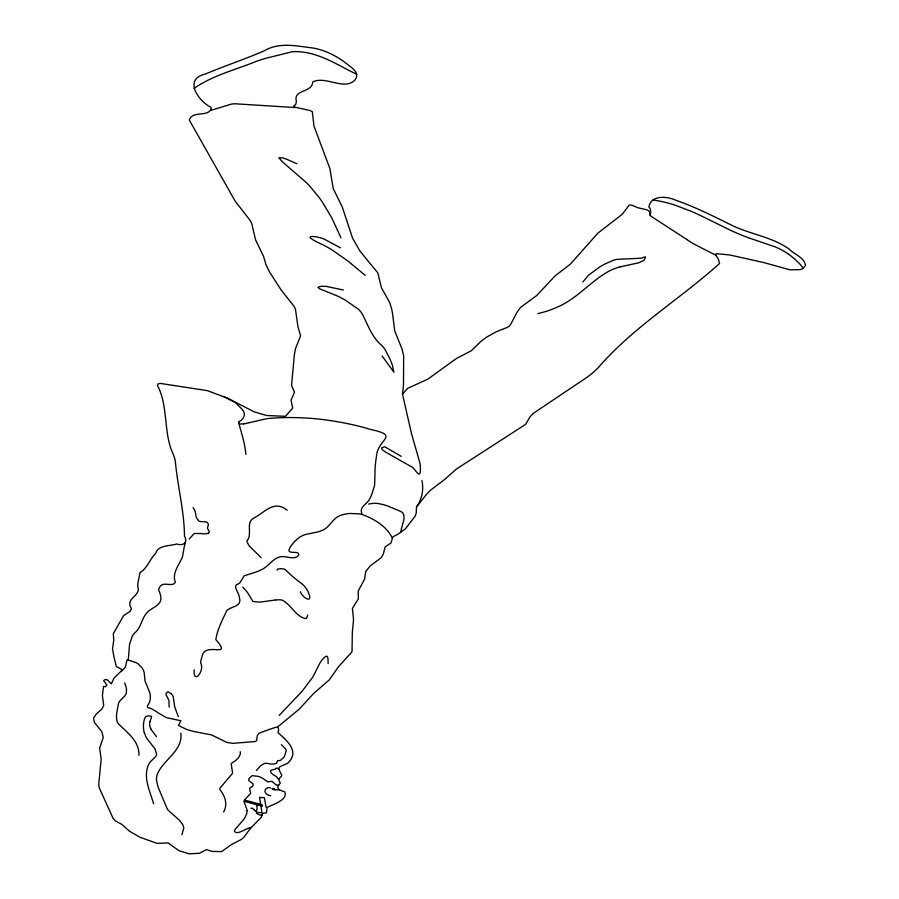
<?xml version="1.0" encoding="UTF-8"?>
<svg xmlns="http://www.w3.org/2000/svg" width="899" height="899" viewBox="0 0 899 899"><rect width="100%" height="100%" fill="white"/><g stroke="black" fill="none" stroke-linecap="round" stroke-linejoin="round"><path stroke-width="1.35" d="M307.683 615.073L306.615 618.231A2.09 1.438 9.8 0 1 305.39 618.579C295.445 616.231 291.31 604.825 282.522 600.307A4.607 3.18 9.8 0 0 281.117 599.903L280.836 599.858A21.127 14.598 9.8 0 0 275.499 600.026M128.31 659.461L129.591 644.032L132.187 636.481A37.544 25.936 9.8 0 1 134.445 633.188C141.064 628.143 141.323 619.175 146.526 613.219A51.58 35.634 9.8 0 1 148.942 610.769C159.606 603.566 163.955 602.937 158.629 589.53A7.518 5.192 9.8 0 1 159.213 588.025C162.517 579.979 172.226 588.092 175.35 582.181C172.024 573.978 177.98 566.348 181.474 559.077A32.004 22.115 9.8 0 0 182.497 556.739L183.857 549.12A70.1 48.422 9.8 0 1 184.52 545.626L185.396 542.547M402.482 394.088L403.482 385.222L403.662 355.925L402.022 349.037L394.717 330.899L392.582 313.717A92.013 63.571 9.8 0 0 389.245 301.716L381.423 287.77L377.838 272.914L359.937 251.046L352.543 238.089L342.238 206.894L333.203 188.543L329.911 168.63L313.942 125.939L312.346 111.723L309.885 110.498L293.782 106.936L293.591 106.06L295.737 104.486L296.176 102.452A9.541 6.596 9.8 0 0 296.198 100.43C293.782 89.428 312.133 92.721 312.695 82.169L313.279 81.573C326.944 75.988 344.935 91.226 355.206 79.674C360.566 72.201 350.408 66.931 345.609 62.908C334.934 54.828 322.28 48.782 308.84 47.478C293.759 45.433 277.892 42.59 263.98 50.928C244.685 59.345 224.649 65.863 205.275 74.066C182.913 79.112 198.623 101.475 210.962 107.273L211.209 108.363C208.354 117.724 192.869 110.026 189.262 119.983L235.1 201.039L250.304 220.66L251.832 223.817L255.563 239.808L263.553 256.417L266.07 265.025L269.857 272.476L281.342 290.253L294.04 306.312L295.468 309.312L297.974 326.854L300.614 335.821L295.569 348.396L294.366 354.7L291.534 385.491L294.512 392.178L291.018 400.224L292.714 408.168L285.388 416.316L266.632 415.495L254.159 411.832L227.919 398.324L207.22 390.616L160.067 383.379L158.078 383.851L157.449 385.401C168.461 406.281 163.236 432.172 172.833 453.399A57.963 40.05 9.8 0 1 175.283 460.827C177.519 486.033 184.261 510.958 184.486 536.242C188.633 542.974 182.373 546.154 176.732 544.007C169.787 546.221 158.1 544.861 155.684 553.379C149.582 559.313 147.402 568.415 139.783 572.764C139.547 578.765 136.356 583.766 138.457 589.901C136.738 597.543 125.557 599.139 131.479 608.769L129.894 611.567L123.624 615.59L113.341 633.604L113.724 640.29L112.544 648.977L113.937 656.843L116.286 666.507L121.343 669.159L121.961 670.328L113.971 678.138L111.341 683.869L107.262 679.779L105.239 679.543L103.666 680.565L106.846 684.948L105.419 686.746L103.52 686.42L102.396 695.523L103.7 705.434L101.879 709.008L96.126 714.211L93.563 718.234L94.373 722.436L101.868 731.719L103.239 737.472L99.643 748.137L101.182 759.071L98.733 784.31L99.306 787.951L112.982 818.135L115.465 820.933L121.815 824.383L129.58 831.272L139.873 837.205L157.044 843.352L168.203 842.959L178.901 850.668L189.015 853.814L199.432 853.286L206.433 849.6L211.748 851.387L221.682 851.589L231.549 844.464L239.494 840.441A20.834 14.395 9.8 0 0 243.618 837.587L250.27 828.575L261.306 817.202L262.643 813.314L266.497 812.741L267.037 807.527C273.094 804.189 287.938 800.267 284.814 791.817C279.994 790.446 274.487 788.479 280.263 783.254L278.679 779.163L281.578 775.949A7.012 4.843 9.8 0 0 281.713 774.927C276.33 765.341 279.128 767.735 288.028 762.97C300.255 751.025 286.253 740.169 277.993 732.606L278.679 730.078L277.926 726.718L299.187 709.21L313.515 693.59L329.495 679.666L338.148 667.182L352.037 651.685L352.318 632.682L353.543 619.568L352.419 608.409L358.33 598.869L358.218 590.98L364.601 579.091L365.724 571.382L370.332 565.808L381.412 557.515L383.423 553.75L385.12 546.873L390.941 543.018L392.942 536.804L397.751 534.377L405.471 528.724L415.147 516.217L416.237 513.048L416.529 506.935L426.418 494.439L430.565 490.157L444.949 479.257L456.209 469.154L525.567 424.395L530.107 416.731L533.557 413.169L585.092 378.591A114.364 79.011 9.8 0 0 598.049 367.882C633.132 327.169 680.15 299.041 719.593 263.452L718.38 259.204L715.694 254.777L716.301 253.63L729.988 255.013L763.914 262.598L789.94 269.824L799.998 269.655L802.829 268.666L805.504 265.407C804.347 257.193 794.12 254.541 789.019 248.978C772.219 237.078 750.991 234.403 732.606 225.683C714.076 216.547 695.624 207.141 676.059 200.342C667.44 196.229 650.685 194.6 648.898 207.13C652.146 208.568 649.955 219.187 649.685 212.254L648.73 210.737L646.516 209.737L637.683 207.714L631.84 205.096L629.03 205.197L622.355 214.22L598.004 233.043L570.269 264.239L554.941 276.015L536.782 295.49L520.555 307.368L516.723 312.785L510.587 324.561A11.563 7.99 9.8 0 1 505.519 328.079L496.495 331.664L486.404 337.249L480.774 341.519L471.346 350.734L456.254 358.611L427.789 379.187L407.685 388.301L402.482 394.088L411.495 433.621L419.743 462.401A42.197 29.15 9.8 0 1 420.26 465.446L420.305 465.985A72.066 49.782 9.8 0 1 420.226 472.155C419.631 477.863 415.124 469.559 413.405 468.255A15.609 10.777 9.8 0 0 412.349 467.255L385.424 452.017L382.154 449.556L381.603 447.904L384.66 446.713L401.224 456.355M169.181 707.108L168.967 701.04A17.16 11.856 9.8 0 0 168.046 698.59L166.169 695.017A7.17 4.945 9.8 0 1 166.113 693.387L167.911 691.792L171.192 693.702M223.604 811.977C228.076 804.178 225.008 796.02 219.997 789.76A7.08 4.888 9.8 0 1 219.985 788.153L232.167 773.781A13.721 9.473 9.8 0 0 232.526 772.443L231.189 764.06A3.248 2.236 9.8 0 1 231.526 763.352L234.459 761.307A24.824 17.148 9.8 0 0 237.246 759.037A27.24 18.812 9.8 0 0 238.819 757.172L240.381 754.07L240.213 751.688M150.167 721.301L151.616 716.705A1.157 0.798 9.8 0 0 151.178 716.222L148.706 715.851A7.349 5.079 9.8 0 0 147.324 716.031L146.211 716.379A3.27 2.259 9.8 0 0 145.481 716.874L144.391 719.38A50.883 35.151 9.8 0 0 144.245 732.606M262.53 814.854L261.811 815.348M256.17 811.437L257.002 808.965A13.182 9.102 9.8 0 0 256.204 804.515M194.162 669.822C193.004 685.285 205.118 670.823 200.668 662.889A35.039 24.206 9.8 0 1 201.994 656.933C204.107 640.47 233.358 659.799 215.85 639.639C217.255 629.558 222.424 619.973 226.683 610.769C230.841 606.128 242.089 607.016 239.505 597.959A36.129 24.958 9.8 0 0 238.572 594.351C237.426 590.935 232.47 585.002 238.662 583.788A6.99 4.832 9.8 0 0 239.786 582.957L244.202 575.776L254.956 572.382A41.208 28.476 9.8 0 0 261.283 569.786C268.812 566.471 273.071 557.481 281.724 556.571C287.287 556.189 293.804 560.234 298.547 555.515C300.356 549.177 285.668 555.874 289.647 548.109C293.906 541.187 300.3 534.804 308.762 533.826A107.206 74.066 9.8 0 1 311.268 533.264A100.34 69.324 9.8 0 1 314.706 532.59L318.415 531.803A14.541 10.046 9.8 0 0 320.932 530.86C330.124 528.016 331.989 518.127 340.721 515.408A21.183 14.631 9.8 0 1 343.058 514.621L346.036 513.947A32.971 22.778 9.8 0 1 349.497 513.475L359.342 513.857A20.183 13.946 9.8 0 1 362.926 514.756C374.58 519.229 386.48 526.286 392.189 537.827M181.924 834.632L183.744 828.193A17.137 11.844 9.8 0 0 182.879 824.922L179.575 820.36L168.495 810.572A18.16 12.541 9.8 0 1 167.293 808.965L163.371 799.773A136.929 94.597 9.8 0 0 162.281 797.076L158.1 787.097L156.516 780.489A31.959 22.082 9.8 0 1 157.336 774.208C163.36 759.453 183.07 750.923 180.834 733.112M582.889 281.949L588.71 275.049L599.521 267.093A126.208 87.192 9.8 0 1 605.398 263.755L614.129 260.013A23.689 16.362 9.8 0 1 616.95 259.362L641.054 258.215L645.302 256.822A9.428 6.518 9.8 0 1 644.583 259.204L644.516 259.463A8.057 5.563 9.8 0 1 643.426 260.676L638.616 262.834L620.22 266.823M189.116 539.119L194.229 533.5L200.792 533.5A40.601 28.049 9.8 0 0 201.949 533.658L202.713 533.748A12.361 8.54 9.8 0 0 206.219 533.77L208.231 533.231M416.439 507.092L419.653 501.822L421.822 495.461A72.403 50.029 9.8 0 0 421.957 480.594M256.384 770.499L260.609 765.712L264.149 763.611A5.754 3.967 9.8 0 1 265.351 763.375A6.169 4.259 9.8 0 1 266.789 763.352L270.43 763.948A10.114 6.99 9.8 0 0 273.802 764.015L276.004 763.453A3.023 2.09 9.8 0 0 276.589 763.026L277.577 760.723L279.061 760.543A4.304 2.978 9.8 0 0 280.702 760.217L284.342 756.7L286.287 750.687A6.091 4.203 9.8 0 0 286.028 749.833L285.758 749.317A10.844 7.495 9.8 0 0 285.253 748.552L281.365 744.687M238.786 422.036L239.977 421.125A15.508 10.721 9.8 0 0 241.314 420.17C244.899 417.563 245.461 412.293 242.011 409.315A49.659 34.308 9.8 0 0 240.999 408.135L235.426 402.696L223.761 396.515M279.218 715.379L302.12 691.241L312.492 677.52A161.899 111.847 9.8 0 0 314.201 674.43L319.505 663.765A44.265 30.588 9.8 0 1 325.191 656.72C328.832 653.944 327.888 661.844 328.146 663.597M266.486 788.558L267.509 787.94A3.596 2.483 9.8 0 1 268.958 787.636L270.487 787.794M121.151 671.62L125.467 667.114L126.894 660.237A2.697 1.865 9.8 0 1 127.602 659.832L135.895 662.574A15.541 10.732 9.8 0 1 138.289 664.046L141.907 667.71A21.497 14.856 9.8 0 1 143.75 671.182L143.975 671.879A18.924 13.08 9.8 0 1 144.334 673.935L144.986 680.835L149.83 692.736A40.68 28.105 9.8 0 1 150.313 695.983L150.347 697.455A31.69 21.891 9.8 0 1 149.998 700.467C149.852 704.209 143.795 707.356 150.526 708.345A12.732 8.799 9.8 0 1 151.695 708.85L155.493 711.042A37.758 26.082 9.8 0 1 158.359 712.986L166.54 717.705L180.924 720.74L178.474 725.482L186.475 729.37A62.93 43.478 9.8 0 0 190.622 730.617A59.57 41.152 9.8 0 0 195.993 731.921L211.512 734.888L226.762 742.394L232.796 743.361L255.44 741.518L256.788 740.248L257.103 735.888L258.743 733.606A9.215 6.36 9.8 0 1 260.867 732.449C266.655 730.505 272.408 728.111 277.061 727.044M194.004 88.405C212.951 75.224 235.774 69.785 256.889 61.143A190.914 131.906 9.8 0 1 264.812 58.547L291.939 51.805A28.847 19.924 9.8 0 1 294.602 51.636C317.437 51.198 337.013 64.84 356.779 74.302M251.315 827.563C246.978 827.215 236.651 836.295 234.381 831.002A9.271 6.405 9.8 0 1 234.909 829.653L242.786 820.596A34.454 23.801 9.8 0 0 247.225 810.684M210.512 110.476L231.358 104.115A33.173 22.924 9.8 0 1 234.751 103.756L295.164 107.554M537.816 313.672L545.513 311.582A100.542 69.459 9.8 0 0 558.526 306.559C577.877 298.03 591.227 280.567 609.747 270.779A58.873 40.68 9.8 0 1 620.22 266.812M368.646 504.069L372.175 503.474A19.733 13.631 9.8 0 1 378.423 503.586L383.345 504.609A40.815 28.195 9.8 0 1 385.199 505.159A27.97 19.317 9.8 0 1 388.728 506.463L399.156 510.789A32.386 22.374 9.8 0 1 400.111 511.194L401.988 512.194A4.18 2.888 9.8 0 1 402.966 513.194L403.64 514.891M243.696 423.867L239.954 424.013A1.91 1.315 9.8 0 1 238.831 422.047M275.465 599.97L262.991 601.734A60.087 41.511 9.8 0 1 259.26 602.105L252.922 601.51L249.798 596.318A46.164 31.892 9.8 0 0 246.056 590.71L242.797 587.137M279.319 789.76L275.083 789.794M652.989 199.938L656 200.432A98.441 68.009 9.8 0 1 674.666 205.006L691.623 211.501A247.607 171.068 9.8 0 1 702.186 216.344L731.179 230.605A167.09 115.432 9.8 0 0 750.373 238.46M278.645 785.479L276.319 784.894A2.585 1.787 9.8 0 1 275.521 784.411L271.992 781.467A1.27 0.877 9.8 0 0 271.431 781.377L267.79 781.86L264.171 779.287A10.08 6.967 9.8 0 0 262.766 778.332L260.721 777.32A22.419 15.485 9.8 0 0 258.361 776.399L252.203 775.635L248.888 778.68L248.765 780.489L252.99 783.861L253.113 785.557A5.844 4.034 9.8 0 1 251.72 786.94L249.989 787.996A2.731 1.888 9.8 0 0 249.607 788.749L250.686 793.412L244.685 799.694A11.249 7.776 9.8 0 0 244.146 801.728L246.27 807.841A8.923 6.169 9.8 0 1 246.955 810.111L246.955 810.651M343.339 290.006L326.146 286.354L320.887 286.32L317.931 287.365L319.752 288.849L337.541 296.052A125.41 86.652 9.8 0 1 344.901 299.861L358.319 309.144A36.758 25.397 9.8 0 1 361.533 312.74C367.916 324.179 371.467 337.327 382.3 345.89A59.536 41.129 9.8 0 1 385.311 350.026L390.009 359.117A173.147 119.623 9.8 0 1 392.301 364.904L393.874 372.175L382.086 355.948M244.528 800.043L262.205 804.785L262.418 806.178L244.18 801.357M258.114 812.426L258.283 812.471A4.742 3.281 9.8 0 0 259.901 812.606L260.26 812.606A2.506 1.731 9.8 0 1 262.441 813.202M272.914 789.367L271.869 788.693L273.026 788.49A11.046 7.63 9.8 0 1 274.543 788.659M750.384 238.426L774.691 246.697A51.985 35.915 9.8 0 1 785.052 251.877L787.67 253.608M256.316 813.269L258.934 814.528A20.194 13.957 9.8 0 0 259.317 814.708L259.732 814.887A4.225 2.922 9.8 0 0 261.811 815.46M296.861 163.73L286.5 159.157A36.971 25.543 9.8 0 0 282.264 157.842L278.802 157.741L282.174 161.584L305.896 182.194A87.068 60.154 9.8 0 1 309.638 185.981L318.325 196.465A172.181 118.96 9.8 0 1 322.292 201.938L331.753 217.839L340.968 237.864M287.174 510.25C273.633 499.271 264.463 512.992 253.338 518.33C245.528 523.027 252.743 534.028 247.056 540.737A8.889 6.136 9.8 0 0 247.135 542.198L249.304 546.041L256.316 552.896A104.576 72.246 9.8 0 1 261.081 557.74M340.339 247.809L323.966 239.01A22.542 15.575 9.8 0 0 321.595 238.156L320.022 237.696A31.083 21.475 9.8 0 0 315.998 236.819C300.94 234.751 318.752 242.955 322.359 244.517A104.014 71.864 9.8 0 1 331.731 249.72L347.846 260.957L365.196 275.341M686.555 239.314L650.977 216.221A21.7 14.991 9.8 0 1 649.831 215.153M278.005 768.476L278.735 769.42M253.743 809.583L253.158 808.999A9.541 6.596 9.8 0 0 252.214 808.122L250.9 808.336M156.415 736.641L150.931 729.201M193.105 507.553L194.319 509.564A22.722 15.699 9.8 0 1 195.398 512.374L195.993 515.812A18.845 13.013 9.8 0 0 196.701 518.206L198.746 520.869A3.326 2.292 9.8 0 0 200.263 521.51L206.276 521.937A2.36 1.629 9.8 0 1 206.961 522.252L208.029 523.443A5.372 3.72 9.8 0 1 208.253 525.173L207.399 528.252L209.062 531.14A2.899 2 9.8 0 1 208.253 533.253M277.184 570.258L277.33 569.191L280.308 568.685A14.508 10.024 9.8 0 1 281.825 568.719L284.129 569.078A3.574 2.461 9.8 0 1 284.983 569.449L290.748 574.776A87.596 60.525 9.8 0 0 292.849 576.753L302.884 584.631A23.554 16.272 9.8 0 1 304.356 586.126L305.705 587.8A36.443 25.183 9.8 0 1 308.717 593.138C313.155 604.476 302.143 597.397 300.378 591.733M278.623 779.602L276.802 777.051A7.743 5.349 9.8 0 0 275.847 776.275L273.959 775.152A10.08 6.956 9.8 0 1 271.341 773.039L270.498 771.376A2.225 1.54 9.8 0 1 270.768 770.623L271.903 769.937A4.821 3.326 9.8 0 1 272.779 769.735L275.779 768.971M716.11 255.878L715.907 255.485A2.742 1.899 9.8 0 0 715.458 254.99L712.783 253.608A55.839 38.578 9.8 0 1 711.233 252.911L694.511 244.326A74.033 51.153 9.8 0 1 686.533 239.325M178.283 716.649L174.777 707.007A37.353 25.813 9.8 0 1 174.395 704.58L173.125 696.32A12.496 8.63 9.8 0 0 171.192 693.702M124.691 682.847L126.444 688.319L126.422 692.679A15.418 10.653 9.8 0 1 124.725 695.983L119.994 700.771A18.508 12.788 9.8 0 0 118.556 703.344C117.522 709.626 115.139 716.593 117.555 722.774C126.422 732.427 139.289 740.169 138.974 755.329M153.65 803.841C150.009 791.3 142.503 776.714 148.931 763.824A24.352 16.823 9.8 0 1 150.672 761.487L155.707 756.52A10.44 7.214 9.8 0 0 156.561 754.092L155.078 749.013L146.964 738.54A31.083 21.475 9.8 0 1 145.739 736.337L144.346 732.606M238.864 423.294L243.269 439.409A231.762 160.123 9.8 0 1 245.281 449.59L245.91 454.321M265.992 807.133L264.452 797.716L259.53 797.402L260.654 804.38M260.879 805.751L261.811 811.55M361.926 513.846C358.847 506.294 367.365 504.418 369.725 498.799A119.736 82.73 9.8 0 0 371.534 495.068L374.613 485.28L374.995 472.728A153.605 106.116 9.8 0 1 375.164 467.199L375.692 461.715A230.818 159.471 9.8 0 1 376.479 456.523C377.468 438.555 400.853 436.004 370.298 429.385A252.192 174.226 9.8 0 0 362.364 427.081C331.843 419.226 299.738 415.664 268.295 418.518A46.636 32.218 9.8 0 0 264.947 419.08L246.281 423.407A66.357 45.838 9.8 0 1 243.696 423.867M150.942 729.19A19.407 13.406 9.8 0 1 150.077 721.279M275.6 768.6A1.326 0.91 9.8 0 1 277.825 768.566M270.756 795.727A5.956 4.113 9.8 0 1 265.52 792.806A5.956 4.113 9.8 0 1 266.419 788.502M275.083 789.783A7.372 5.091 9.8 0 1 272.914 789.367M257.991 812.584A10.934 7.552 9.8 0 1 253.833 809.549M787.648 253.63A65.841 45.489 9.8 0 1 803.335 268.408M403.673 514.891A25.307 17.486 9.8 0 1 403.673 520.611L402.19 525.78A153.695 106.183 9.8 0 0 400.718 532.41"/></g></svg>
